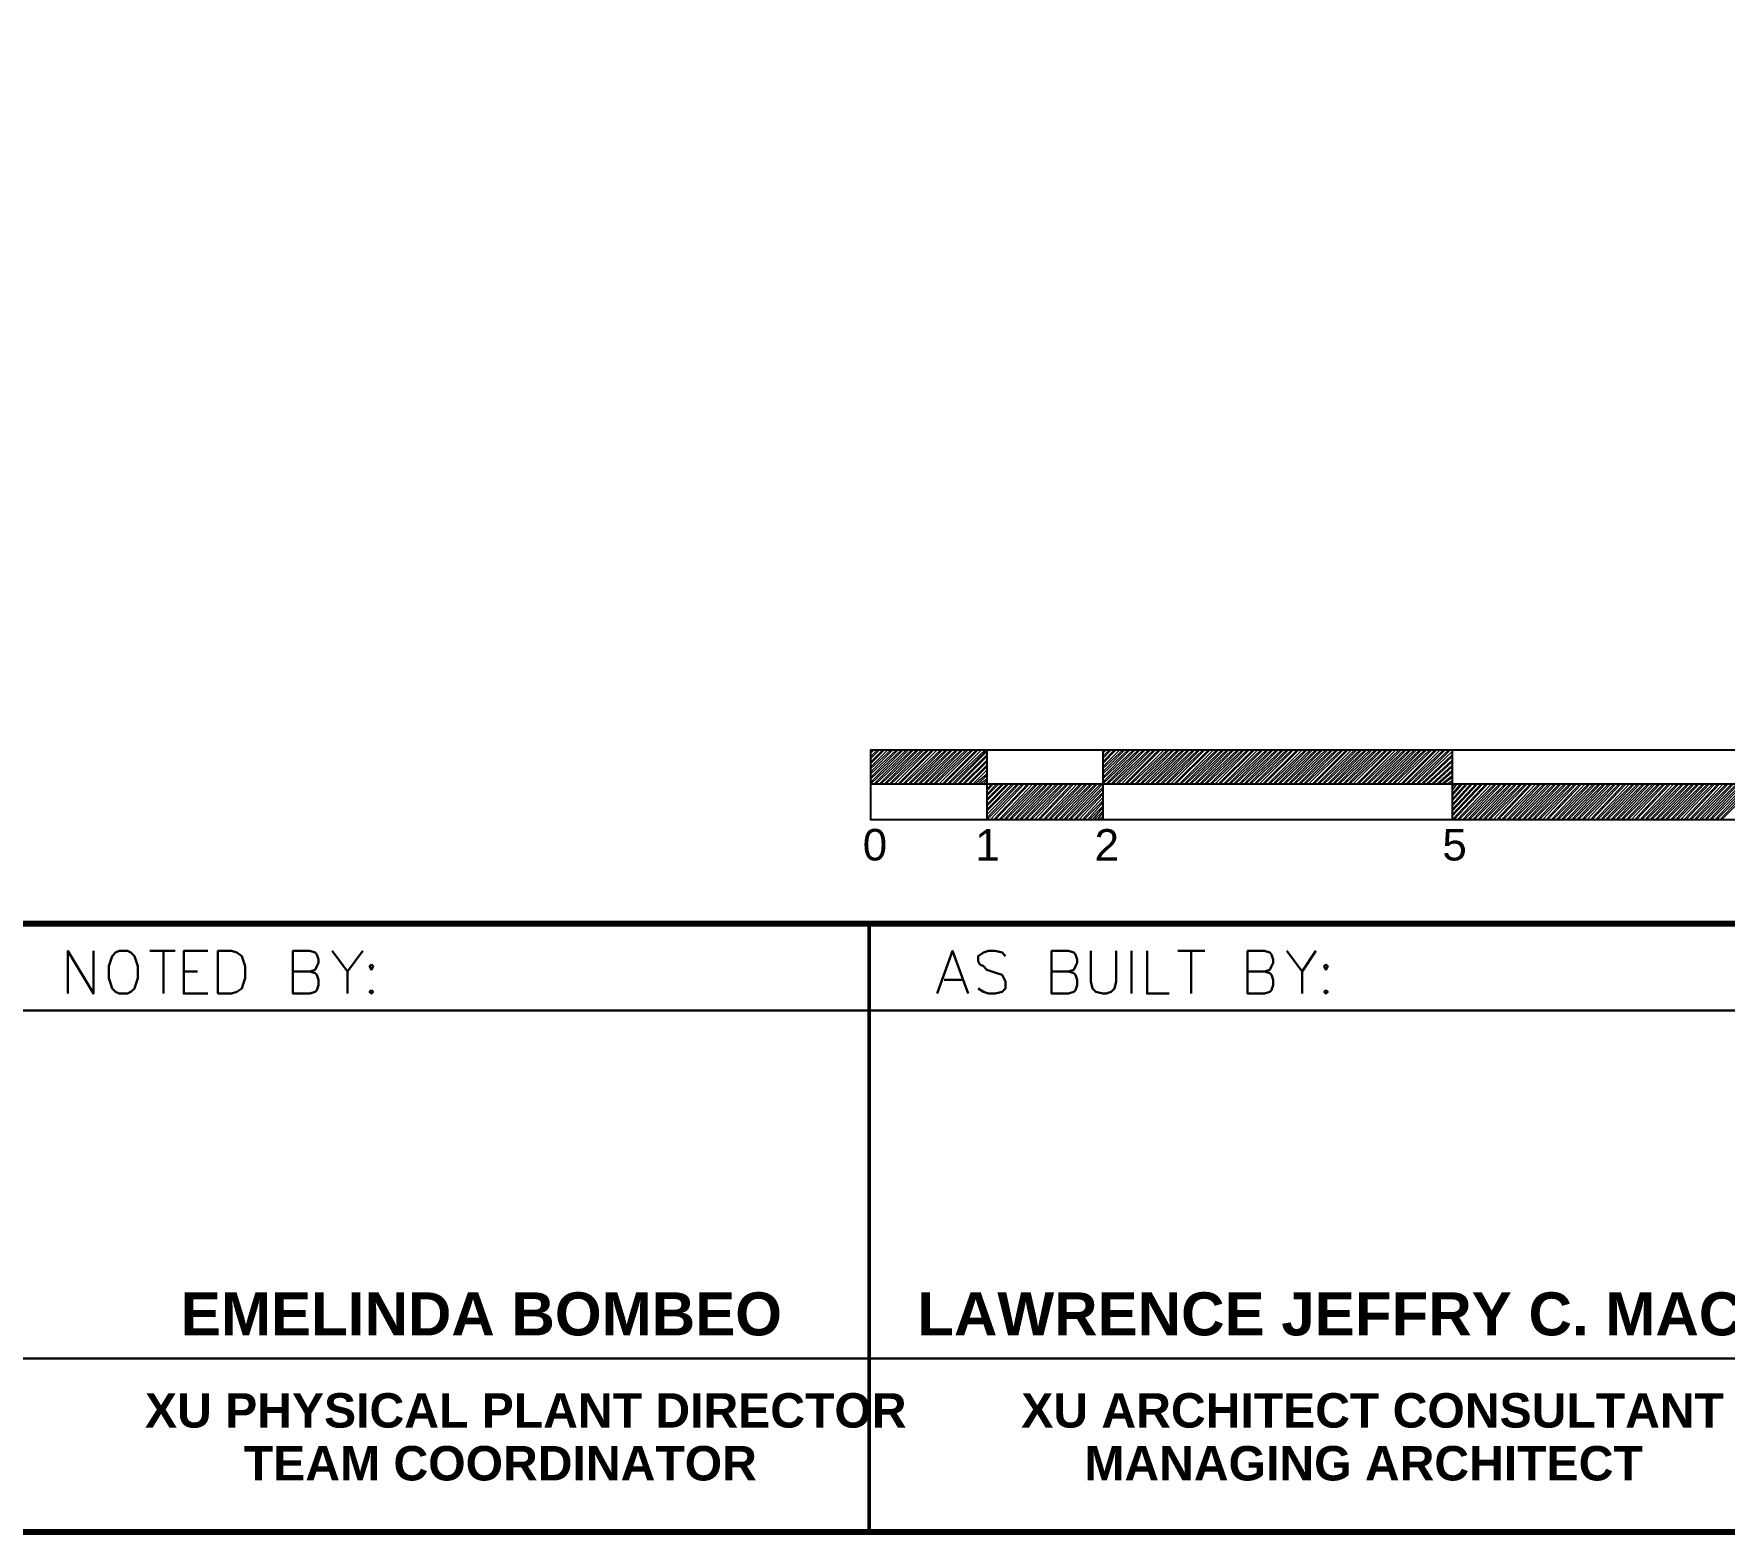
# Model space of a CAD drawing. Header units: inches. Extents: x 0 to 188, y 1 to 48.
# Drawn here: x 51.88 to 61.59, y 1.39 to 10 of the extents above; entities that cross this region are included whole.
import ezdxf

# ---------------------------------------------------------------- set-up
doc = ezdxf.new("R2010")
doc.units = ezdxf.units.IN
doc.header["$MEASUREMENT"] = 0
for name, color, linetype in [('PDF_0', 7, 'Continuous'), ('PDF_PEN03', 3, 'Continuous'), ('PDF_PEN05', 5, 'Continuous'), ('PDF_PEN08', 6, 'Continuous'), ('PDF_Text', 7, 'Continuous')]:
    doc.layers.add(name, color=color, linetype=linetype)
doc.layers.add('PDF_DIM', color=7, linetype='Continuous', true_color=0x767676)
doc.styles.add('PDF ArialMT', font='arial.ttf')
doc.styles.add('PDF ArialRoundedMT Bold', font='arialbd.ttf')

msp = doc.modelspace()

# ---------------------------------------------------------------- linework, layer by layer
at = {"layer": 'PDF_0', "lineweight": 25}
msp.add_lwpolyline([(66.689, 5.484), (60.0299, 5.484), (58.0223, 5.484), (57.3564, 5.484), (56.6905, 5.484), (56.6905, 5.8855), (57.3564, 5.8855), (58.0223, 5.8855), (60.0299, 5.8855), (66.689, 5.8855)], close=True, dxfattribs=at)
for points in [[(57.3564, 5.8855), (57.3564, 5.484)], [(58.0223, 5.8855), (58.0223, 5.484)], [(60.0299, 5.8855), (60.0299, 5.484)], [(56.6905, 5.6896), (57.3564, 5.6896), (58.0223, 5.6896), (60.0299, 5.6896), (66.689, 5.6896)]]:
    msp.add_lwpolyline(points, dxfattribs=at)
at = {"layer": 'PDF_DIM', "lineweight": 13}
for points in [[(56.6905, 5.8757), (56.7003, 5.8855)], [(56.6905, 5.8659), (56.7101, 5.8855)], [(56.6905, 5.8463), (56.7297, 5.8855)], [(56.6905, 5.8365), (56.7395, 5.8855)], [(56.6905, 5.8169), (56.7591, 5.8855)], [(56.6905, 5.8071), (56.7689, 5.8855)], [(56.6905, 5.7875), (56.7885, 5.8855)], [(56.6905, 5.7778), (56.808, 5.8855)], [(56.6905, 5.7582), (56.8178, 5.8855)], [(56.6905, 5.7484), (56.8374, 5.8855)], [(56.6905, 5.7288), (56.8472, 5.8855)], [(56.6905, 5.719), (56.8668, 5.8855)], [(56.6905, 5.6994), (56.8766, 5.8855)], [(56.6905, 5.6896), (56.8962, 5.8855)], [(56.7101, 5.6896), (56.906, 5.8855)], [(56.7199, 5.6896), (56.9256, 5.8855)], [(56.7395, 5.6896), (56.9353, 5.8855)], [(56.7493, 5.6896), (56.9549, 5.8855)], [(56.7689, 5.6896), (56.9647, 5.8855)], [(56.7787, 5.6896), (56.9843, 5.8855)], [(56.7982, 5.6896), (56.9941, 5.8855)], [(56.808, 5.6896), (57.0137, 5.8855)], [(56.8276, 5.6896), (57.0235, 5.8855)], [(56.8472, 5.6896), (57.0431, 5.8855)], [(56.857, 5.6896), (57.0529, 5.8855)], [(56.8766, 5.6896), (57.0724, 5.8855)], [(56.8864, 5.6896), (57.092, 5.8855)], [(56.906, 5.6896), (57.1018, 5.8855)], [(56.9158, 5.6896), (57.1214, 5.8855)], [(56.9353, 5.6896), (57.1312, 5.8855)], [(56.9451, 5.6896), (57.1508, 5.8855)], [(56.9647, 5.6896), (57.1606, 5.8855)], [(56.9745, 5.6896), (57.1802, 5.8855)], [(56.9941, 5.6896), (57.19, 5.8855)], [(57.0039, 5.6896), (57.2095, 5.8855)], [(57.0235, 5.6896), (57.2193, 5.8855)], [(57.0333, 5.6896), (57.2389, 5.8855)], [(57.0529, 5.6896), (57.2487, 5.8855)], [(57.0627, 5.6896), (57.2683, 5.8855)], [(57.0822, 5.6896), (57.2781, 5.8855)], [(57.1018, 5.6896), (57.2977, 5.8855)], [(57.1116, 5.6896), (57.3075, 5.8855)], [(57.1312, 5.6896), (57.3271, 5.8855)], [(57.141, 5.6896), (57.3466, 5.8855)], [(57.1606, 5.6896), (57.3564, 5.8855)], [(57.1704, 5.6896), (57.3564, 5.8757)], [(57.19, 5.6896), (57.3564, 5.8561)], [(57.1998, 5.6896), (57.3564, 5.8463)], [(57.2193, 5.6896), (57.3564, 5.8267)], [(57.8265, 5.484), (58.0223, 5.6896), (58.228, 5.8855)], [(58.0223, 5.8855), (58.0321, 5.8855)], [(58.0223, 5.8659), (58.0419, 5.8855)], [(58.0223, 5.8463), (58.0615, 5.8855)], [(58.0223, 5.8365), (58.0713, 5.8855)], [(58.0223, 5.8169), (58.0909, 5.8855)], [(58.0223, 5.8071), (58.1007, 5.8855)], [(58.0223, 5.7875), (58.1203, 5.8855)], [(58.0223, 5.7778), (58.1399, 5.8855)], [(58.0223, 5.7582), (58.1497, 5.8855)], [(58.0223, 5.7484), (58.1692, 5.8855)], [(58.0223, 5.7288), (58.179, 5.8855)], [(58.0223, 5.719), (58.1986, 5.8855)], [(58.0223, 5.6994), (58.2084, 5.8855)], [(58.0419, 5.6896), (58.2378, 5.8855)], [(58.0517, 5.6896), (58.2574, 5.8855)], [(58.0713, 5.6896), (58.2672, 5.8855)], [(58.0811, 5.6896), (58.2868, 5.8855)], [(58.1007, 5.6896), (58.2965, 5.8855)], [(58.1105, 5.6896), (58.3161, 5.8855)], [(58.1301, 5.6896), (58.3259, 5.8855)], [(58.1497, 5.6896), (58.3455, 5.8855)], [(58.1594, 5.6896), (58.3553, 5.8855)], [(58.179, 5.6896), (58.3749, 5.8855)], [(58.1888, 5.6896), (58.3945, 5.8855)], [(58.2084, 5.6896), (58.4043, 5.8855)], [(58.2182, 5.6896), (58.4239, 5.8855)], [(58.2378, 5.6896), (58.4336, 5.8855)], [(58.2476, 5.6896), (58.4532, 5.8855)], [(58.2672, 5.6896), (58.463, 5.8855)], [(58.277, 5.6896), (58.4826, 5.8855)], [(58.2965, 5.6896), (58.4924, 5.8855)], [(58.3063, 5.6896), (58.512, 5.8855)], [(58.3259, 5.6896), (58.5218, 5.8855)], [(58.3357, 5.6896), (58.5414, 5.8855)], [(58.3553, 5.6896), (58.5512, 5.8855)], [(58.3651, 5.6896), (58.5707, 5.8855)], [(58.3847, 5.6896), (58.5805, 5.8855)], [(58.3945, 5.6896), (58.6001, 5.8855)], [(58.4141, 5.6896), (58.6099, 5.8855)], [(58.4336, 5.6896), (58.6295, 5.8855)], [(58.4434, 5.6896), (58.6393, 5.8855)], [(58.463, 5.6896), (58.6589, 5.8855)], [(58.4728, 5.6896), (58.6785, 5.8855)], [(58.4924, 5.6896), (58.6883, 5.8855)], [(58.5022, 5.6896), (58.7078, 5.8855)], [(58.5218, 5.6896), (58.7176, 5.8855)], [(58.5316, 5.6896), (58.7372, 5.8855)], [(58.5512, 5.6896), (58.747, 5.8855)], [(58.561, 5.6896), (58.7666, 5.8855)], [(58.5805, 5.6896), (58.7764, 5.8855)], [(58.5903, 5.6896), (58.796, 5.8855)], [(58.6099, 5.6896), (58.8058, 5.8855)], [(58.6197, 5.6896), (58.8254, 5.8855)], [(58.6393, 5.6896), (58.8352, 5.8855)], [(58.6491, 5.6896), (58.8547, 5.8855)], [(58.6687, 5.6896), (58.8645, 5.8855)], [(58.6883, 5.6896), (58.8841, 5.8855)], [(58.6981, 5.6896), (58.8939, 5.8855)], [(58.7176, 5.6896), (58.9135, 5.8855)], [(58.7274, 5.6896), (58.9331, 5.8855)], [(58.747, 5.6896), (58.9429, 5.8855)], [(58.7568, 5.6896), (58.9625, 5.8855)], [(58.7764, 5.6896), (58.9723, 5.8855)], [(58.7862, 5.6896), (58.9918, 5.8855)], [(58.8058, 5.6896), (59.0016, 5.8855)], [(58.8156, 5.6896), (59.0212, 5.8855)], [(58.8352, 5.6896), (59.031, 5.8855)], [(58.8449, 5.6896), (59.0506, 5.8855)], [(58.8645, 5.6896), (59.0604, 5.8855)], [(58.8743, 5.6896), (59.08, 5.8855)], [(58.8939, 5.6896), (59.0898, 5.8855)], [(58.9037, 5.6896), (59.1093, 5.8855)], [(58.9233, 5.6896), (59.1191, 5.8855)], [(58.9429, 5.6896), (59.1387, 5.8855)], [(58.9527, 5.6896), (59.1485, 5.8855)], [(58.9723, 5.6896), (59.1681, 5.8855)], [(58.982, 5.6896), (59.1877, 5.8855)], [(59.0016, 5.6896), (59.1975, 5.8855)], [(59.0114, 5.6896), (59.2171, 5.8855)], [(59.031, 5.6896), (59.2269, 5.8855)], [(59.0408, 5.6896), (59.2464, 5.8855)], [(59.0604, 5.6896), (59.2562, 5.8855)], [(59.0702, 5.6896), (59.2758, 5.8855)], [(59.0898, 5.6896), (59.2856, 5.8855)], [(59.0996, 5.6896), (59.3052, 5.8855)], [(59.1191, 5.6896), (59.315, 5.8855)], [(59.1289, 5.6896), (59.3346, 5.8855)], [(59.1485, 5.6896), (59.3444, 5.8855)], [(59.1583, 5.6896), (59.364, 5.8855)], [(59.1779, 5.6896), (59.3738, 5.8855)], [(59.1877, 5.6896), (59.3933, 5.8855)], [(59.2073, 5.6896), (59.4031, 5.8855)], [(59.2269, 5.6896), (59.4227, 5.8855)], [(59.2367, 5.6896), (59.4325, 5.8855)], [(59.2562, 5.6896), (59.4521, 5.8855)], [(59.266, 5.6896), (59.4717, 5.8855)], [(59.2856, 5.6896), (59.4815, 5.8855)], [(59.2954, 5.6896), (59.5011, 5.8855)], [(59.315, 5.6896), (59.5109, 5.8855)], [(59.3248, 5.6896), (59.5304, 5.8855)], [(59.3444, 5.6896), (59.5402, 5.8855)], [(59.3542, 5.6896), (59.5598, 5.8855)], [(59.3738, 5.6896), (59.5696, 5.8855)], [(59.3835, 5.6896), (59.5892, 5.8855)], [(59.4031, 5.6896), (59.599, 5.8855)], [(59.4129, 5.6896), (59.6186, 5.8855)], [(59.4325, 5.6896), (59.6284, 5.8855)], [(59.4423, 5.6896), (59.648, 5.8855)], [(59.4619, 5.6896), (59.6577, 5.8855)], [(59.4815, 5.6896), (59.6773, 5.8855)], [(59.4913, 5.6896), (59.6871, 5.8855)], [(59.5109, 5.6896), (59.7067, 5.8855)], [(59.5206, 5.6896), (59.7263, 5.8855)], [(59.5402, 5.6896), (59.7361, 5.8855)], [(59.55, 5.6896), (59.7557, 5.8855)], [(59.5696, 5.6896), (59.7655, 5.8855)], [(59.5794, 5.6896), (59.7851, 5.8855)], [(59.599, 5.6896), (59.7948, 5.8855)], [(59.6088, 5.6896), (59.8144, 5.8855)], [(59.6284, 5.6896), (59.8242, 5.8855)], [(59.6382, 5.6896), (59.8438, 5.8855)], [(59.6577, 5.6896), (59.8536, 5.8855)], [(59.6675, 5.6896), (59.8732, 5.8855)], [(59.6871, 5.6896), (59.883, 5.8855)], [(59.6969, 5.6896), (59.9026, 5.8855)], [(59.7165, 5.6896), (59.9124, 5.8855)], [(59.7361, 5.6896), (59.9319, 5.8855)], [(59.7459, 5.6896), (59.9417, 5.8855)], [(59.7655, 5.6896), (59.9613, 5.8855)], [(59.7753, 5.6896), (59.9809, 5.8855)], [(59.7948, 5.6896), (59.9907, 5.8855)], [(59.8046, 5.6896), (60.0103, 5.8855)], [(59.8242, 5.6896), (60.0201, 5.8855)], [(59.834, 5.6896), (60.0299, 5.8757)], [(59.8536, 5.6896), (60.0299, 5.8561)], [(59.8634, 5.6896), (60.0299, 5.8463)], [(59.883, 5.6896), (60.0299, 5.8267)], [(57.2291, 5.6896), (57.3564, 5.8169)], [(57.2487, 5.6896), (57.3564, 5.7973)], [(57.2585, 5.6896), (57.3564, 5.7875)], [(57.2781, 5.6896), (57.3564, 5.768)], [(57.2879, 5.6896), (57.3564, 5.7484)], [(57.3075, 5.6896), (57.3564, 5.7386)], [(59.8928, 5.6896), (60.0299, 5.8169)], [(59.9124, 5.6896), (60.0299, 5.7973)], [(59.9222, 5.6896), (60.0299, 5.7875)], [(59.9417, 5.6896), (60.0299, 5.768)], [(59.9515, 5.6896), (60.0299, 5.7582)], [(59.9711, 5.6896), (60.0299, 5.7386)], [(57.3173, 5.6896), (57.3564, 5.719)], [(57.3369, 5.6896), (57.3564, 5.7092)], [(57.3564, 5.6896), (57.3564, 5.6896)], [(57.3564, 5.6798), (57.3662, 5.6896)], [(57.3564, 5.6602), (57.3858, 5.6896)], [(57.3564, 5.6504), (57.3956, 5.6896)], [(57.3564, 5.6309), (57.4152, 5.6896)], [(57.3564, 5.6211), (57.425, 5.6896)], [(57.3564, 5.6015), (57.4446, 5.6896)], [(57.3564, 5.5917), (57.4544, 5.6896)], [(57.3564, 5.5721), (57.474, 5.6896)], [(57.3564, 5.5623), (57.4837, 5.6896)], [(57.3564, 5.5427), (57.5033, 5.6896)], [(57.3564, 5.5329), (57.5131, 5.6896)], [(57.3564, 5.5133), (57.5327, 5.6896)], [(57.3564, 5.4938), (57.5425, 5.6896)], [(57.3564, 5.484), (57.5621, 5.6896)], [(57.376, 5.484), (57.5719, 5.6896)], [(57.3956, 5.484), (57.5915, 5.6896)], [(57.4054, 5.484), (57.6013, 5.6896)], [(57.425, 5.484), (57.6208, 5.6896)], [(57.4348, 5.484), (57.6404, 5.6896)], [(57.4544, 5.484), (57.6502, 5.6896)], [(57.4642, 5.484), (57.6698, 5.6896)], [(57.4837, 5.484), (57.6796, 5.6896)], [(57.4935, 5.484), (57.6992, 5.6896)], [(57.5131, 5.484), (57.709, 5.6896)], [(57.5229, 5.484), (57.7286, 5.6896)], [(57.5425, 5.484), (57.7384, 5.6896)], [(57.5523, 5.484), (57.7579, 5.6896)], [(57.5719, 5.484), (57.7677, 5.6896)], [(57.5817, 5.484), (57.7873, 5.6896)], [(57.6013, 5.484), (57.7971, 5.6896)], [(57.6111, 5.484), (57.8167, 5.6896)], [(57.6306, 5.484), (57.8265, 5.6896)], [(57.6502, 5.484), (57.8461, 5.6896)], [(57.66, 5.484), (57.8559, 5.6896)], [(57.6796, 5.484), (57.8755, 5.6896)], [(57.6894, 5.484), (57.895, 5.6896)], [(57.709, 5.484), (57.9048, 5.6896)], [(57.7188, 5.484), (57.9244, 5.6896)], [(57.7384, 5.484), (57.9342, 5.6896)], [(57.7482, 5.484), (57.9538, 5.6896)], [(57.7677, 5.484), (57.9636, 5.6896)], [(57.7775, 5.484), (57.9832, 5.6896)], [(57.7971, 5.484), (57.993, 5.6896)], [(57.8069, 5.484), (58.0126, 5.6896)], [(57.8363, 5.484), (58.0223, 5.67)], [(57.8559, 5.484), (58.0223, 5.6602)], [(57.8657, 5.484), (58.0223, 5.6407)], [(59.9809, 5.6896), (60.0299, 5.7288)], [(60.0005, 5.6896), (60.0299, 5.7092)], [(60.0201, 5.6896), (60.0299, 5.6994)], [(60.0299, 5.6798), (60.0299, 5.6896)], [(60.0299, 5.67), (60.0495, 5.6896)], [(60.0299, 5.6504), (60.0593, 5.6896)], [(60.0299, 5.6309), (60.0788, 5.6896)], [(60.0299, 5.6211), (60.0886, 5.6896)], [(60.0299, 5.6015), (60.1082, 5.6896)], [(60.0299, 5.5917), (60.118, 5.6896)], [(60.0299, 5.5721), (60.1376, 5.6896)], [(60.0299, 5.5623), (60.1474, 5.6896)], [(60.0299, 5.5427), (60.167, 5.6896)], [(60.0299, 5.5329), (60.1768, 5.6896)], [(60.0299, 5.5133), (60.1964, 5.6896)], [(60.0299, 5.5036), (60.2061, 5.6896)], [(60.0299, 5.484), (60.2257, 5.6896)], [(60.0397, 5.484), (60.2355, 5.6896)], [(60.0593, 5.484), (60.2551, 5.6896)], [(60.069, 5.484), (60.2747, 5.6896)], [(60.0886, 5.484), (60.2845, 5.6896)], [(60.0984, 5.484), (60.3041, 5.6896)], [(60.118, 5.484), (60.3139, 5.6896)], [(60.1278, 5.484), (60.3335, 5.6896)], [(60.1474, 5.484), (60.3432, 5.6896)], [(60.1572, 5.484), (60.3628, 5.6896)], [(60.1768, 5.484), (60.3726, 5.6896)], [(60.1866, 5.484), (60.3922, 5.6896)], [(60.2061, 5.484), (60.402, 5.6896)], [(60.2159, 5.484), (60.4216, 5.6896)], [(60.2355, 5.484), (60.4314, 5.6896)], [(60.2453, 5.484), (60.451, 5.6896)], [(60.2649, 5.484), (60.4608, 5.6896)], [(60.2845, 5.484), (60.4803, 5.6896)], [(60.2943, 5.484), (60.4901, 5.6896)], [(60.3139, 5.484), (60.5097, 5.6896)], [(60.3237, 5.484), (60.5293, 5.6896)], [(60.3432, 5.484), (60.5391, 5.6896)], [(60.353, 5.484), (60.5587, 5.6896)], [(60.3726, 5.484), (60.5685, 5.6896)], [(60.3824, 5.484), (60.5881, 5.6896)], [(60.402, 5.484), (60.5979, 5.6896)], [(60.4118, 5.484), (60.6174, 5.6896)], [(60.4314, 5.484), (60.6272, 5.6896)], [(60.4412, 5.484), (60.6468, 5.6896)], [(60.4608, 5.484), (60.6566, 5.6896)], [(60.4705, 5.484), (60.6762, 5.6896)], [(60.4901, 5.484), (60.686, 5.6896)], [(60.4999, 5.484), (60.7056, 5.6896)], [(60.5195, 5.484), (60.7154, 5.6896)], [(60.5293, 5.484), (60.735, 5.6896)], [(60.5489, 5.484), (60.7447, 5.6896)], [(60.5685, 5.484), (60.7643, 5.6896)], [(60.5783, 5.484), (60.7741, 5.6896)], [(60.5979, 5.484), (60.7937, 5.6896)], [(60.6076, 5.484), (60.8133, 5.6896)], [(60.6272, 5.484), (60.8231, 5.6896)], [(60.637, 5.484), (60.8427, 5.6896)], [(60.6566, 5.484), (60.8525, 5.6896)], [(60.6664, 5.484), (60.8721, 5.6896)], [(60.686, 5.484), (60.8818, 5.6896)], [(60.6958, 5.484), (60.9014, 5.6896)], [(60.7154, 5.484), (60.9112, 5.6896)], [(60.7252, 5.484), (60.9308, 5.6896)], [(60.7447, 5.484), (60.9406, 5.6896)], [(60.7545, 5.484), (60.9602, 5.6896)], [(60.7741, 5.484), (60.97, 5.6896)], [(60.7839, 5.484), (60.9896, 5.6896)], [(60.8035, 5.484), (60.9994, 5.6896)], [(60.8231, 5.484), (61.0189, 5.6896)], [(60.8329, 5.484), (61.0287, 5.6896)], [(60.8525, 5.484), (61.0483, 5.6896)], [(60.8623, 5.484), (61.0679, 5.6896)], [(60.8818, 5.484), (61.0777, 5.6896)], [(60.8916, 5.484), (61.0973, 5.6896)], [(60.9112, 5.484), (61.1071, 5.6896)], [(60.921, 5.484), (61.1267, 5.6896)], [(60.9406, 5.484), (61.1365, 5.6896)], [(60.9504, 5.484), (61.156, 5.6896)], [(60.97, 5.484), (61.1658, 5.6896)], [(60.9798, 5.484), (61.1854, 5.6896)], [(60.9994, 5.484), (61.1952, 5.6896)], [(61.0092, 5.484), (61.2148, 5.6896)], [(61.0287, 5.484), (61.2246, 5.6896)], [(61.0385, 5.484), (61.2442, 5.6896)], [(61.0581, 5.484), (61.254, 5.6896)], [(61.0777, 5.484), (61.2736, 5.6896)], [(61.0875, 5.484), (61.2834, 5.6896)], [(61.1071, 5.484), (61.3029, 5.6896)], [(61.1169, 5.484), (61.3225, 5.6896)], [(61.1365, 5.484), (61.3323, 5.6896)], [(61.1463, 5.484), (61.3519, 5.6896)], [(61.1658, 5.484), (61.3617, 5.6896)], [(61.1756, 5.484), (61.3813, 5.6896)], [(61.1952, 5.484), (61.3911, 5.6896)], [(61.205, 5.484), (61.4107, 5.6896)], [(61.2246, 5.484), (61.4205, 5.6896)], [(61.2344, 5.484), (61.44, 5.6896)], [(61.254, 5.484), (61.4498, 5.6896)], [(61.2638, 5.484), (61.4694, 5.6896)], [(61.2834, 5.484), (61.4792, 5.6896)], [(61.2931, 5.484), (61.4988, 5.6896)], [(61.3127, 5.484), (61.5086, 5.6896)], [(61.3225, 5.484), (61.5282, 5.6896)], [(61.3421, 5.484), (61.538, 5.6896)], [(61.3617, 5.484), (61.5576, 5.6896)], [(61.3715, 5.484), (61.5673, 5.6896)], [(61.3911, 5.484), (61.5869, 5.6896)], [(61.4009, 5.484), (61.6065, 5.6896)], [(61.4205, 5.484), (61.6163, 5.6896)], [(61.4302, 5.484), (61.6359, 5.6896)], [(61.4498, 5.484), (61.6457, 5.6896)], [(61.4596, 5.484), (61.6653, 5.6896)], [(61.4792, 5.484), (61.6751, 5.6896)], [(61.489, 5.484), (61.6946, 5.6896)], [(61.5086, 5.484), (61.7044, 5.6896)], [(61.5184, 5.484), (61.724, 5.6896)], [(61.538, 5.484), (61.7338, 5.6896)], [(61.5478, 5.484), (61.7534, 5.6896)], [(61.5673, 5.484), (61.7632, 5.6896)], [(61.5771, 5.484), (61.7828, 5.6896)], [(57.8852, 5.484), (58.0223, 5.6309)], [(57.9048, 5.484), (58.0223, 5.6113)], [(57.9146, 5.484), (58.0223, 5.5917)], [(57.9342, 5.484), (58.0223, 5.5819)], [(57.944, 5.484), (58.0223, 5.5623)], [(57.9636, 5.484), (58.0223, 5.5525)], [(57.9734, 5.484), (58.0223, 5.5329)], [(57.993, 5.484), (58.0223, 5.5231)], [(58.0028, 5.484), (58.0223, 5.5036)], [(58.0223, 5.484), (58.0223, 5.4938)]]:
    msp.add_lwpolyline(points, dxfattribs=at)
at = {"layer": 'PDF_PEN03', "lineweight": 30}
for points in [[(52.0781, 4.4851), (52.0781, 4.7299), (52.225, 4.4851), (52.225, 4.7299)], [(52.5482, 4.7299), (52.6951, 4.7299)], [(52.6265, 4.7299), (52.6265, 4.4851)], [(52.8811, 4.4851), (52.744, 4.4851), (52.744, 4.7299), (52.8811, 4.7299)], [(53.4687, 4.6124), (53.4981, 4.6026), (53.5079, 4.5928), (53.5177, 4.5634), (53.5177, 4.5341), (53.5079, 4.5047), (53.4981, 4.4949), (53.4687, 4.4851), (53.3708, 4.4851), (53.3708, 4.7299), (53.4687, 4.7299), (53.4981, 4.7201), (53.5079, 4.7103), (53.5177, 4.681), (53.5177, 4.6614), (53.5079, 4.6418), (53.4981, 4.6222), (53.4687, 4.6124), (53.3708, 4.6124)], [(53.596, 4.7299), (53.6841, 4.6124), (53.7723, 4.7299)], [(57.0724, 4.4851), (57.1606, 4.7299), (57.2487, 4.4851)], [(57.4642, 4.7005), (57.4446, 4.7201), (57.4054, 4.7299), (57.3662, 4.7299), (57.3369, 4.7201), (57.3075, 4.7005), (57.3075, 4.6712), (57.3173, 4.6516), (57.3369, 4.6418), (57.3564, 4.6222), (57.4152, 4.6026), (57.4446, 4.5928), (57.4544, 4.5732), (57.4642, 4.5537), (57.4642, 4.5145), (57.4446, 4.4949), (57.4054, 4.4851), (57.3662, 4.4851), (57.3369, 4.4949), (57.3075, 4.5145)], [(57.8265, 4.6124), (57.8559, 4.6026), (57.8657, 4.5928), (57.8755, 4.5634), (57.8755, 4.5341), (57.8657, 4.5047), (57.8559, 4.4949), (57.8265, 4.4851), (57.7286, 4.4851), (57.7286, 4.7299), (57.8265, 4.7299), (57.8559, 4.7201), (57.8657, 4.7103), (57.8755, 4.681), (57.8755, 4.6614), (57.8657, 4.6418), (57.8559, 4.6222), (57.8265, 4.6124), (57.7286, 4.6124)], [(57.9538, 4.7299), (57.9538, 4.5537), (57.9636, 4.5145), (57.9832, 4.4949), (58.0223, 4.4851), (58.0419, 4.4851), (58.0713, 4.4949), (58.0909, 4.5145), (58.1007, 4.5537), (58.1007, 4.7299)], [(58.1888, 4.4851), (58.1888, 4.7299)], [(58.277, 4.7299), (58.277, 4.4851), (58.4043, 4.4851)], [(58.4532, 4.7299), (58.6099, 4.7299)], [(58.5316, 4.7299), (58.5316, 4.4851)], [(58.9527, 4.6124), (58.982, 4.6026), (58.9918, 4.5928), (59.0016, 4.5634), (59.0016, 4.5341), (58.9918, 4.5047), (58.982, 4.4949), (58.9527, 4.4851), (58.8547, 4.4851), (58.8547, 4.7299), (58.9527, 4.7299), (58.982, 4.7201), (58.9918, 4.7103), (59.0016, 4.681), (59.0016, 4.6614), (58.9918, 4.6418), (58.982, 4.6222), (58.9527, 4.6124), (58.8547, 4.6124)], [(59.08, 4.7299), (59.1681, 4.6124), (59.2464, 4.7299)], [(52.744, 4.6124), (52.8224, 4.6124)], [(53.6841, 4.6124), (53.6841, 4.4851)], [(59.1681, 4.6124), (59.1681, 4.4851)], [(57.1116, 4.5634), (57.2193, 4.5634)], [(68.6867, 4.3872), (34.3434, 4.3872)], [(65.6803, 2.3894), (39.3475, 2.3894)]]:
    msp.add_lwpolyline(points, dxfattribs=at)
for points in [[(52.3719, 4.7299), (52.3523, 4.7201), (52.3327, 4.7005), (52.3229, 4.6712), (52.3131, 4.6418), (52.3131, 4.5732), (52.3229, 4.5439), (52.3327, 4.5145), (52.3523, 4.4949), (52.3719, 4.4851), (52.4209, 4.4851), (52.4405, 4.4949), (52.46, 4.5145), (52.4698, 4.5439), (52.4796, 4.5732), (52.4796, 4.6418), (52.4698, 4.6712), (52.46, 4.7005), (52.4405, 4.7201), (52.4209, 4.7299)], [(52.9399, 4.4851), (52.9399, 4.7299), (53.0182, 4.7299), (53.0476, 4.7201), (53.077, 4.7005), (53.0868, 4.6712), (53.0966, 4.6418), (53.0966, 4.5732), (53.0868, 4.5439), (53.077, 4.5145), (53.0476, 4.4949), (53.0182, 4.4851)], [(53.8212, 4.6516), (53.8114, 4.6418), (53.8212, 4.6222), (53.831, 4.6418)], [(59.3052, 4.6516), (59.2954, 4.6418), (59.3052, 4.6222), (59.315, 4.6418)], [(53.8212, 4.5047), (53.8114, 4.4949), (53.8212, 4.4851), (53.831, 4.4949)], [(59.3052, 4.5047), (59.2954, 4.4949), (59.3052, 4.4851), (59.315, 4.4949)]]:
    msp.add_lwpolyline(points, close=True, dxfattribs=at)
at = {"layer": 'PDF_PEN05', "lineweight": 50}
msp.add_lwpolyline([(56.6807, 4.8866), (56.6807, 1.3906)], dxfattribs=at)
at = {"layer": 'PDF_PEN08', "lineweight": 80}
msp.add_lwpolyline([(68.6867, 1.3906), (0, 1.3906), (0, 47.1817), (68.6867, 47.1817)], close=True, dxfattribs=at)
msp.add_lwpolyline([(68.6867, 4.8866), (34.3434, 4.8866), (34.3434, 1.3906)], dxfattribs=at)

# ---------------------------------------------------------------- texts
at = {"layer": 'PDF_Text', "char_height": 0.1811, "attachment_point": 4, "style": 'PDF ArialMT'}
for s, insert in [('0', (56.6439, 5.3391)), ('1', (57.2902, 5.3391)), ('2', (57.9757, 5.3391)), ('5', (59.9736, 5.3391))]:
    msp.add_mtext(s, dxfattribs=dict(at, insert=insert))
at = {"layer": 'PDF_Text', "color": 5, "char_height": 0.247254, "attachment_point": 4, "style": 'PDF ArialRoundedMT Bold'}
for s, insert in [('EMELINDA BOMBEO', (52.7266, 2.6431)), ('LAWRENCE JEFFRY C. MACEREN', (56.9572, 2.6431))]:
    msp.add_mtext(s, dxfattribs=dict(at, insert=insert))
at = {"layer": 'PDF_Text', "color": 3, "char_height": 0.197805, "attachment_point": 4, "style": 'PDF ArialRoundedMT Bold'}
for s, insert in [('XU PHYSICAL PLANT DIRECTOR', (52.5209, 2.089)), ('XU ARCHITECT CONSULTANT', (57.5546, 2.089))]:
    msp.add_mtext(s, dxfattribs=dict(at, insert=insert))
at = {"layer": 'PDF_Text', "color": 42, "true_color": 0xdda500, "char_height": 0.197805, "attachment_point": 4, "style": 'PDF ArialRoundedMT Bold'}
for s, insert in [('TEAM COORDINATOR', (53.0889, 1.7854)), ('MANAGING ARCHITECT', (57.917, 1.7854))]:
    msp.add_mtext(s, dxfattribs=dict(at, insert=insert))

doc.saveas('drawing.dxf')
